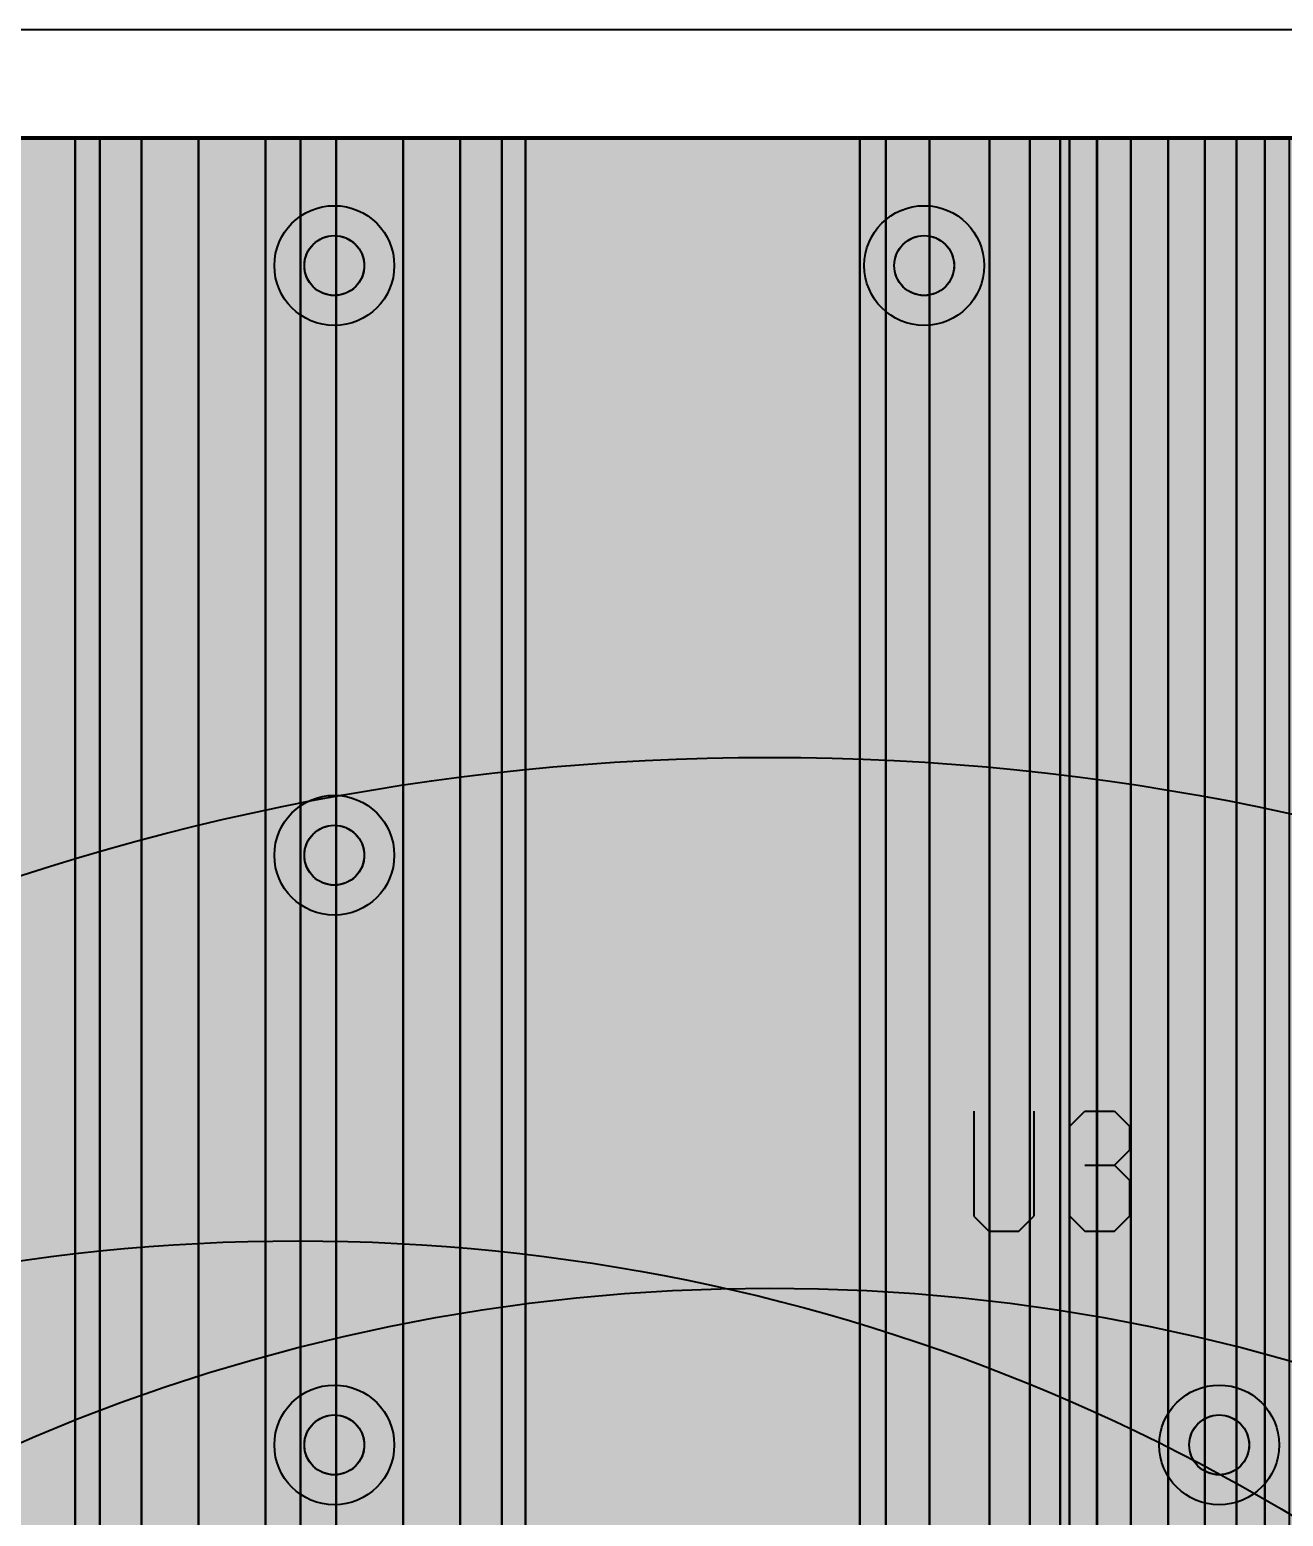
# Model space of a CAD drawing. Header units: millimetres. Extents: x 2 to 110, y 3 to 56.
# Drawn here: x 19.52 to 30.15, y 43.29 to 55.9 of the extents above; entities that cross this region are included whole.
import ezdxf

# ---------------------------------------------------------------- set-up
doc = ezdxf.new("R2010")
doc.units = ezdxf.units.MM
for name, color, linetype in [('bottom_copper', 7, 'Continuous'), ('bottom_silk', 7, 'Continuous'), ('drill_plated', 7, 'Continuous'), ('outline', 7, 'Continuous'), ('top_copper', 7, 'Continuous'), ('top_silk', 7, 'Continuous')]:
    doc.layers.add(name, color=color, linetype=linetype)

# ---------------------------------------------------------------- blocks, each defined once
blk = doc.blocks.new('Block38324')
at = {"layer": 'bottom_copper', "lineweight": 40}
for points in [[(0, 16.74), (-0.286, 16.763), (-0.289, 16.763), (-0.289, 40.445), (0, 40.445), (0, 16.74)], [(0.316, 16.669), (0.028, 16.738), (0, 16.74), (0, 40.445), (0.316, 40.445), (0.316, 16.669)], [(0.627, 16.544), (0.335, 16.665), (0.316, 16.669), (0.316, 40.445), (0.627, 40.445), (0.627, 16.544)], [(0.896, 16.379), (0.627, 16.544), (0.627, 40.445), (0.896, 40.445), (0.896, 16.379)], [(1.136, 16.174), (0.896, 16.379), (0.896, 40.445), (1.136, 40.445), (1.136, 16.174)], [(1.384, 15.864), (1.341, 15.934), (1.136, 16.174), (1.136, 40.445), (1.384, 40.445), (1.384, 15.864)]]:
    blk.add_hatch(color=7, dxfattribs=at).paths.add_polyline_path(points, flags=0)
at = {"layer": 'bottom_copper', "color": 7, "lineweight": 40}
for points in [[(0, 16.74), (-0.286, 16.763), (-0.289, 16.763), (-0.289, 40.445), (0, 40.445), (0, 16.74)], [(0.316, 16.669), (0.028, 16.738), (0, 16.74), (0, 40.445), (0.316, 40.445), (0.316, 16.669)], [(0.627, 16.544), (0.335, 16.665), (0.316, 16.669), (0.316, 40.445), (0.627, 40.445), (0.627, 16.544)], [(0.896, 16.379), (0.627, 16.544), (0.627, 40.445), (0.896, 40.445), (0.896, 16.379)], [(1.136, 16.174), (0.896, 16.379), (0.896, 40.445), (1.136, 40.445), (1.136, 16.174)], [(1.384, 15.864), (1.341, 15.934), (1.136, 16.174), (1.136, 40.445), (1.384, 40.445), (1.384, 15.864)]]:
    blk.add_lwpolyline(points, close=True, dxfattribs=at)
blk = doc.blocks.new('Block38688')
at = {"layer": 'bottom_copper', "lineweight": 40}
for points in [[(0, 34.379), (-0.299, 34.403), (-0.302, 34.403), (-0.302, 51.435), (0, 51.435), (0, 34.379)], [(0.569, 34.195), (0.292, 34.309), (0, 34.379), (0, 51.435), (0.569, 51.435), (0.569, 34.195)], [(1.052, 33.843), (0.824, 34.038), (0.569, 34.195), (0.569, 51.435), (1.052, 51.435), (1.052, 33.843)], [(1.404, 33.359), (1.247, 33.615), (1.052, 33.843), (1.052, 51.435), (1.404, 51.435), (1.404, 33.359)], [(1.606, 32.492), (1.588, 32.791), (1.518, 33.083), (1.404, 33.359), (1.404, 51.435), (1.606, 51.435), (1.606, 32.492)], [(4.44, 0), (1.606, 0), (1.606, 51.435), (4.44, 51.435), (4.44, 0)], [(4.659, 26.655), (4.538, 26.363), (4.465, 26.057), (4.44, 25.742), (4.44, 51.435), (4.659, 51.435), (4.659, 26.655)], [(5.029, 27.164), (4.824, 26.924), (4.659, 26.655), (4.659, 51.435), (5.029, 51.435), (5.029, 27.164)], [(5.538, 27.534), (5.269, 27.369), (5.029, 27.164), (5.029, 51.435), (5.538, 51.435), (5.538, 27.534)], [(5.879, 27.667), (5.83, 27.655), (5.538, 27.534), (5.538, 51.435), (5.879, 51.435), (5.879, 27.667)], [(6.137, 27.728), (5.879, 27.667), (5.879, 51.435), (6.137, 51.435), (6.137, 27.728)], [(6.215, 27.735), (6.137, 27.728), (6.137, 51.435), (6.215, 51.435), (6.215, 27.735)], [(6.448, 27.753), (6.215, 27.735), (6.215, 51.435), (6.448, 51.435), (6.448, 27.753)]]:
    blk.add_hatch(color=7, dxfattribs=at).paths.add_polyline_path(points, flags=0)
at = {"layer": 'bottom_copper', "color": 7, "lineweight": 40}
for points in [[(0, 34.379), (-0.299, 34.403), (-0.302, 34.403), (-0.302, 51.435), (0, 51.435), (0, 34.379)], [(0.569, 34.195), (0.292, 34.309), (0, 34.379), (0, 51.435), (0.569, 51.435), (0.569, 34.195)], [(1.052, 33.843), (0.824, 34.038), (0.569, 34.195), (0.569, 51.435), (1.052, 51.435), (1.052, 33.843)], [(1.404, 33.359), (1.247, 33.615), (1.052, 33.843), (1.052, 51.435), (1.404, 51.435), (1.404, 33.359)], [(1.606, 32.492), (1.588, 32.791), (1.518, 33.083), (1.404, 33.359), (1.404, 51.435), (1.606, 51.435), (1.606, 32.492)], [(4.44, 0), (1.606, 0), (1.606, 51.435), (4.44, 51.435), (4.44, 0)], [(4.659, 26.655), (4.538, 26.363), (4.465, 26.057), (4.44, 25.742), (4.44, 51.435), (4.659, 51.435), (4.659, 26.655)], [(5.029, 27.164), (4.824, 26.924), (4.659, 26.655), (4.659, 51.435), (5.029, 51.435), (5.029, 27.164)], [(5.538, 27.534), (5.269, 27.369), (5.029, 27.164), (5.029, 51.435), (5.538, 51.435), (5.538, 27.534)], [(5.879, 27.667), (5.83, 27.655), (5.538, 27.534), (5.538, 51.435), (5.879, 51.435), (5.879, 27.667)], [(6.137, 27.728), (5.879, 27.667), (5.879, 51.435), (6.137, 51.435), (6.137, 27.728)], [(6.215, 27.735), (6.137, 27.728), (6.137, 51.435), (6.215, 51.435), (6.215, 27.735)], [(6.448, 27.753), (6.215, 27.735), (6.215, 51.435), (6.448, 51.435), (6.448, 27.753)]]:
    blk.add_lwpolyline(points, close=True, dxfattribs=at)
blk = doc.blocks.new('Block38983')
at = {"layer": 'bottom_copper', "lineweight": 40}
for points in [[(2.372, 0), (1.3063, 0), (1.3063, 51.435), (2.372, 51.435), (2.372, 0)], [(2.5803, 33.3595), (2.4655, 33.0825), (2.3956, 32.7909), (2.372, 32.492), (2.372, 51.435), (2.5803, 51.435), (2.5803, 33.3595)], [(2.9317, 33.8432), (2.737, 33.6152), (2.5803, 33.3595), (2.5803, 51.435), (2.9317, 51.435), (2.9317, 33.8432)], [(3.4154, 34.1946), (3.1597, 34.0379), (2.9317, 33.8432), (2.9317, 51.435), (3.4154, 51.435), (3.4154, 34.1946)], [(3.984, 34.3793), (3.6924, 34.3094), (3.4154, 34.1946), (3.4154, 51.435), (3.984, 51.435), (3.984, 34.3793)], [(4.28, 34.4026), (3.984, 34.3793), (3.984, 51.435), (4.28, 51.435), (4.28, 34.4026)]]:
    blk.add_hatch(color=7, dxfattribs=at).paths.add_polyline_path(points, flags=0)
at = {"layer": 'bottom_copper', "color": 7, "lineweight": 40}
for points in [[(2.372, 0), (1.3063, 0), (1.3063, 51.435), (2.372, 51.435), (2.372, 0)], [(2.5803, 33.3595), (2.4655, 33.0825), (2.3956, 32.7909), (2.372, 32.492), (2.372, 51.435), (2.5803, 51.435), (2.5803, 33.3595)], [(2.9317, 33.8432), (2.737, 33.6152), (2.5803, 33.3595), (2.5803, 51.435), (2.9317, 51.435), (2.9317, 33.8432)], [(3.4154, 34.1946), (3.1597, 34.0379), (2.9317, 33.8432), (2.9317, 51.435), (3.4154, 51.435), (3.4154, 34.1946)], [(3.984, 34.3793), (3.6924, 34.3094), (3.4154, 34.1946), (3.4154, 51.435), (3.984, 51.435), (3.984, 34.3793)], [(4.28, 34.4026), (3.984, 34.3793), (3.984, 51.435), (4.28, 51.435), (4.28, 34.4026)]]:
    blk.add_lwpolyline(points, close=True, dxfattribs=at)
blk = doc.blocks.new('Block120121')
at = {"layer": 'top_copper', "lineweight": 40}
for points in [[(2.372, 0), (1.306, 0), (1.306, 51.435), (2.372, 51.435), (2.372, 0)], [(2.58, 33.343), (2.466, 33.066), (2.396, 32.775), (2.372, 32.476), (2.372, 51.435), (2.58, 51.435), (2.58, 33.343)], [(2.932, 33.827), (2.737, 33.599), (2.58, 33.343), (2.58, 51.435), (2.932, 51.435), (2.932, 33.827)], [(3.415, 34.179), (3.16, 34.022), (2.932, 33.827), (2.932, 51.435), (3.415, 51.435), (3.415, 34.179)], [(3.984, 34.363), (3.692, 34.293), (3.415, 34.179), (3.415, 51.435), (3.984, 51.435), (3.984, 34.363)], [(4.582, 34.363), (4.283, 34.387), (3.984, 34.363), (3.984, 51.435), (4.582, 51.435), (4.582, 34.363)], [(5.15, 34.179), (4.873, 34.293), (4.582, 34.363), (4.582, 51.435), (5.15, 51.435), (5.15, 34.179)], [(5.634, 33.827), (5.406, 34.022), (5.15, 34.179), (5.15, 51.435), (5.634, 51.435), (5.634, 33.827)], [(5.986, 33.343), (5.829, 33.599), (5.634, 33.827), (5.634, 51.435), (5.986, 51.435), (5.986, 33.343)], [(6.188, 32.476), (6.17, 32.775), (6.1, 33.066), (5.986, 33.343), (5.986, 51.435), (6.188, 51.435), (6.188, 32.476)], [(9.241, 32.055), (6.188, 32.055), (6.188, 51.435), (9.241, 51.435), (9.241, 32.055)], [(9.611, 32.055), (9.241, 32.055), (9.241, 51.435), (9.611, 51.435), (9.611, 32.055)], [(10.12, 32.055), (9.611, 32.055), (9.611, 51.435), (10.12, 51.435), (10.12, 32.055)], [(10.461, 32.055), (10.12, 32.055), (10.12, 51.435), (10.461, 51.435), (10.461, 32.055)], [(10.718, 32.055), (10.461, 32.055), (10.461, 51.435), (10.718, 51.435), (10.718, 32.055)], [(11.033, 32.055), (10.718, 32.055), (10.718, 51.435), (11.033, 51.435), (11.033, 32.055)], [(11.319, 32.055), (11.033, 32.055), (11.033, 51.435), (11.319, 51.435), (11.319, 32.055)], [(11.635, 32.055), (11.319, 32.055), (11.319, 51.435), (11.635, 51.435), (11.635, 32.055)], [(11.946, 32.055), (11.635, 32.055), (11.635, 51.435), (11.946, 51.435), (11.946, 32.055)], [(12.215, 32.055), (11.946, 32.055), (11.946, 51.435), (12.215, 51.435), (12.215, 32.055)], [(12.455, 32.055), (12.215, 32.055), (12.215, 51.435), (12.455, 51.435), (12.455, 32.055)], [(12.66, 32.055), (12.455, 32.055), (12.455, 51.435), (12.66, 51.435), (12.66, 32.055)]]:
    blk.add_hatch(color=7, dxfattribs=at).paths.add_polyline_path(points, flags=0)
at = {"layer": 'top_copper', "color": 7, "lineweight": 40}
for points in [[(2.372, 0), (1.306, 0), (1.306, 51.435), (2.372, 51.435), (2.372, 0)], [(2.58, 33.343), (2.466, 33.066), (2.396, 32.775), (2.372, 32.476), (2.372, 51.435), (2.58, 51.435), (2.58, 33.343)], [(2.932, 33.827), (2.737, 33.599), (2.58, 33.343), (2.58, 51.435), (2.932, 51.435), (2.932, 33.827)], [(3.415, 34.179), (3.16, 34.022), (2.932, 33.827), (2.932, 51.435), (3.415, 51.435), (3.415, 34.179)], [(3.984, 34.363), (3.692, 34.293), (3.415, 34.179), (3.415, 51.435), (3.984, 51.435), (3.984, 34.363)], [(4.582, 34.363), (4.283, 34.387), (3.984, 34.363), (3.984, 51.435), (4.582, 51.435), (4.582, 34.363)], [(5.15, 34.179), (4.873, 34.293), (4.582, 34.363), (4.582, 51.435), (5.15, 51.435), (5.15, 34.179)], [(5.634, 33.827), (5.406, 34.022), (5.15, 34.179), (5.15, 51.435), (5.634, 51.435), (5.634, 33.827)], [(5.986, 33.343), (5.829, 33.599), (5.634, 33.827), (5.634, 51.435), (5.986, 51.435), (5.986, 33.343)], [(6.188, 32.476), (6.17, 32.775), (6.1, 33.066), (5.986, 33.343), (5.986, 51.435), (6.188, 51.435), (6.188, 32.476)], [(9.241, 32.055), (6.188, 32.055), (6.188, 51.435), (9.241, 51.435), (9.241, 32.055)], [(9.611, 32.055), (9.241, 32.055), (9.241, 51.435), (9.611, 51.435), (9.611, 32.055)], [(10.12, 32.055), (9.611, 32.055), (9.611, 51.435), (10.12, 51.435), (10.12, 32.055)], [(10.461, 32.055), (10.12, 32.055), (10.12, 51.435), (10.461, 51.435), (10.461, 32.055)], [(10.718, 32.055), (10.461, 32.055), (10.461, 51.435), (10.718, 51.435), (10.718, 32.055)], [(11.033, 32.055), (10.718, 32.055), (10.718, 51.435), (11.033, 51.435), (11.033, 32.055)], [(11.319, 32.055), (11.033, 32.055), (11.033, 51.435), (11.319, 51.435), (11.319, 32.055)], [(11.635, 32.055), (11.319, 32.055), (11.319, 51.435), (11.635, 51.435), (11.635, 32.055)], [(11.946, 32.055), (11.635, 32.055), (11.635, 51.435), (11.946, 51.435), (11.946, 32.055)], [(12.215, 32.055), (11.946, 32.055), (11.946, 51.435), (12.215, 51.435), (12.215, 32.055)], [(12.455, 32.055), (12.215, 32.055), (12.215, 51.435), (12.455, 51.435), (12.455, 32.055)], [(12.66, 32.055), (12.455, 32.055), (12.455, 51.435), (12.66, 51.435), (12.66, 32.055)]]:
    blk.add_lwpolyline(points, close=True, dxfattribs=at)

msp = doc.modelspace()

# ---------------------------------------------------------------- hatches: boundary and pattern name
at = {"layer": 'bottom_copper', "lineweight": 40}
for points in [[(22.353, 53.848), (22.339, 53.801), (22.315, 53.757), (22.284, 53.718), (22.245, 53.687), (22.201, 53.663), (22.154, 53.649), (22.104, 53.644), (22.054, 53.649), (22.007, 53.663), (21.963, 53.687), (21.924, 53.718), (21.893, 53.757), (21.869, 53.801), (21.855, 53.848), (21.85, 53.898), (21.855, 53.948), (21.869, 53.995), (21.893, 54.039), (21.924, 54.078), (21.963, 54.109), (22.007, 54.133), (22.054, 54.147), (22.104, 54.152), (22.154, 54.147), (22.201, 54.133), (22.245, 54.109), (22.284, 54.078), (22.315, 54.039), (22.339, 53.995), (22.353, 53.948), (22.358, 53.898), (22.353, 53.848)], [(27.353, 53.848), (27.339, 53.801), (27.315, 53.757), (27.284, 53.718), (27.245, 53.687), (27.201, 53.663), (27.154, 53.649), (27.104, 53.644), (27.054, 53.649), (27.007, 53.663), (26.963, 53.687), (26.924, 53.718), (26.893, 53.757), (26.869, 53.801), (26.855, 53.848), (26.85, 53.898), (26.855, 53.948), (26.869, 53.995), (26.893, 54.039), (26.924, 54.078), (26.963, 54.109), (27.007, 54.133), (27.054, 54.147), (27.104, 54.152), (27.154, 54.147), (27.201, 54.133), (27.245, 54.109), (27.284, 54.078), (27.315, 54.039), (27.339, 53.995), (27.353, 53.948), (27.358, 53.898), (27.353, 53.848)], [(22.353, 48.848), (22.339, 48.801), (22.315, 48.757), (22.284, 48.718), (22.245, 48.687), (22.201, 48.663), (22.154, 48.649), (22.104, 48.644), (22.054, 48.649), (22.007, 48.663), (21.963, 48.687), (21.924, 48.718), (21.893, 48.757), (21.869, 48.801), (21.855, 48.848), (21.85, 48.898), (21.855, 48.948), (21.869, 48.995), (21.893, 49.039), (21.924, 49.078), (21.963, 49.109), (22.007, 49.133), (22.054, 49.147), (22.104, 49.152), (22.154, 49.147), (22.201, 49.133), (22.245, 49.109), (22.284, 49.078), (22.315, 49.039), (22.339, 48.995), (22.353, 48.948), (22.358, 48.898), (22.353, 48.848)], [(22.353, 43.848), (22.339, 43.801), (22.315, 43.757), (22.284, 43.718), (22.245, 43.687), (22.201, 43.663), (22.154, 43.649), (22.104, 43.644), (22.054, 43.649), (22.007, 43.663), (21.963, 43.687), (21.924, 43.718), (21.893, 43.757), (21.869, 43.801), (21.855, 43.848), (21.85, 43.898), (21.855, 43.948), (21.869, 43.995), (21.893, 44.039), (21.924, 44.078), (21.963, 44.109), (22.007, 44.133), (22.054, 44.147), (22.104, 44.152), (22.154, 44.147), (22.201, 44.133), (22.245, 44.109), (22.284, 44.078), (22.315, 44.039), (22.339, 43.995), (22.353, 43.948), (22.358, 43.898), (22.353, 43.848)], [(29.853, 43.848), (29.839, 43.801), (29.815, 43.757), (29.784, 43.718), (29.745, 43.687), (29.701, 43.663), (29.654, 43.649), (29.604, 43.644), (29.554, 43.649), (29.507, 43.663), (29.463, 43.687), (29.424, 43.718), (29.393, 43.757), (29.369, 43.801), (29.355, 43.848), (29.35, 43.898), (29.355, 43.948), (29.369, 43.995), (29.393, 44.039), (29.424, 44.078), (29.463, 44.109), (29.507, 44.133), (29.554, 44.147), (29.604, 44.152), (29.654, 44.147), (29.701, 44.133), (29.745, 44.109), (29.784, 44.078), (29.815, 44.039), (29.839, 43.995), (29.853, 43.948), (29.858, 43.898), (29.853, 43.848)]]:
    msp.add_hatch(color=7, dxfattribs=at).paths.add_polyline_path(points, flags=0)
at = {"layer": 'drill_plated', "lineweight": 40}
for points in [[(22.353, 53.848), (22.339, 53.801), (22.315, 53.757), (22.284, 53.718), (22.245, 53.687), (22.201, 53.663), (22.154, 53.649), (22.104, 53.644), (22.054, 53.649), (22.007, 53.663), (21.963, 53.687), (21.924, 53.718), (21.893, 53.757), (21.869, 53.801), (21.855, 53.848), (21.85, 53.898), (21.855, 53.948), (21.869, 53.995), (21.893, 54.039), (21.924, 54.078), (21.963, 54.109), (22.007, 54.133), (22.054, 54.147), (22.104, 54.152), (22.154, 54.147), (22.201, 54.133), (22.245, 54.109), (22.284, 54.078), (22.315, 54.039), (22.339, 53.995), (22.353, 53.948), (22.358, 53.898), (22.353, 53.848)], [(27.353, 53.848), (27.339, 53.801), (27.315, 53.757), (27.284, 53.718), (27.245, 53.687), (27.201, 53.663), (27.154, 53.649), (27.104, 53.644), (27.054, 53.649), (27.007, 53.663), (26.963, 53.687), (26.924, 53.718), (26.893, 53.757), (26.869, 53.801), (26.855, 53.848), (26.85, 53.898), (26.855, 53.948), (26.869, 53.995), (26.893, 54.039), (26.924, 54.078), (26.963, 54.109), (27.007, 54.133), (27.054, 54.147), (27.104, 54.152), (27.154, 54.147), (27.201, 54.133), (27.245, 54.109), (27.284, 54.078), (27.315, 54.039), (27.339, 53.995), (27.353, 53.948), (27.358, 53.898), (27.353, 53.848)], [(22.353, 48.848), (22.339, 48.801), (22.315, 48.757), (22.284, 48.718), (22.245, 48.687), (22.201, 48.663), (22.154, 48.649), (22.104, 48.644), (22.054, 48.649), (22.007, 48.663), (21.963, 48.687), (21.924, 48.718), (21.893, 48.757), (21.869, 48.801), (21.855, 48.848), (21.85, 48.898), (21.855, 48.948), (21.869, 48.995), (21.893, 49.039), (21.924, 49.078), (21.963, 49.109), (22.007, 49.133), (22.054, 49.147), (22.104, 49.152), (22.154, 49.147), (22.201, 49.133), (22.245, 49.109), (22.284, 49.078), (22.315, 49.039), (22.339, 48.995), (22.353, 48.948), (22.358, 48.898), (22.353, 48.848)], [(22.353, 43.848), (22.339, 43.801), (22.315, 43.757), (22.284, 43.718), (22.245, 43.687), (22.201, 43.663), (22.154, 43.649), (22.104, 43.644), (22.054, 43.649), (22.007, 43.663), (21.963, 43.687), (21.924, 43.718), (21.893, 43.757), (21.869, 43.801), (21.855, 43.848), (21.85, 43.898), (21.855, 43.948), (21.869, 43.995), (21.893, 44.039), (21.924, 44.078), (21.963, 44.109), (22.007, 44.133), (22.054, 44.147), (22.104, 44.152), (22.154, 44.147), (22.201, 44.133), (22.245, 44.109), (22.284, 44.078), (22.315, 44.039), (22.339, 43.995), (22.353, 43.948), (22.358, 43.898), (22.353, 43.848)], [(29.853, 43.848), (29.839, 43.801), (29.815, 43.757), (29.784, 43.718), (29.745, 43.687), (29.701, 43.663), (29.654, 43.649), (29.604, 43.644), (29.554, 43.649), (29.507, 43.663), (29.463, 43.687), (29.424, 43.718), (29.393, 43.757), (29.369, 43.801), (29.355, 43.848), (29.35, 43.898), (29.355, 43.948), (29.369, 43.995), (29.393, 44.039), (29.424, 44.078), (29.463, 44.109), (29.507, 44.133), (29.554, 44.147), (29.604, 44.152), (29.654, 44.147), (29.701, 44.133), (29.745, 44.109), (29.784, 44.078), (29.815, 44.039), (29.839, 43.995), (29.853, 43.948), (29.858, 43.898), (29.853, 43.848)]]:
    msp.add_hatch(color=7, dxfattribs=at).paths.add_polyline_path(points, flags=0)
at = {"layer": 'top_copper', "lineweight": 40}
for points in [[(22.353, 53.848), (22.339, 53.801), (22.315, 53.757), (22.284, 53.718), (22.245, 53.687), (22.201, 53.663), (22.154, 53.649), (22.104, 53.644), (22.054, 53.649), (22.007, 53.663), (21.963, 53.687), (21.924, 53.718), (21.893, 53.757), (21.869, 53.801), (21.855, 53.848), (21.85, 53.898), (21.855, 53.948), (21.869, 53.995), (21.893, 54.039), (21.924, 54.078), (21.963, 54.109), (22.007, 54.133), (22.054, 54.147), (22.104, 54.152), (22.154, 54.147), (22.201, 54.133), (22.245, 54.109), (22.284, 54.078), (22.315, 54.039), (22.339, 53.995), (22.353, 53.948), (22.358, 53.898), (22.353, 53.848)], [(27.353, 53.848), (27.339, 53.801), (27.315, 53.757), (27.284, 53.718), (27.245, 53.687), (27.201, 53.663), (27.154, 53.649), (27.104, 53.644), (27.054, 53.649), (27.007, 53.663), (26.963, 53.687), (26.924, 53.718), (26.893, 53.757), (26.869, 53.801), (26.855, 53.848), (26.85, 53.898), (26.855, 53.948), (26.869, 53.995), (26.893, 54.039), (26.924, 54.078), (26.963, 54.109), (27.007, 54.133), (27.054, 54.147), (27.104, 54.152), (27.154, 54.147), (27.201, 54.133), (27.245, 54.109), (27.284, 54.078), (27.315, 54.039), (27.339, 53.995), (27.353, 53.948), (27.358, 53.898), (27.353, 53.848)], [(22.353, 48.848), (22.339, 48.801), (22.315, 48.757), (22.284, 48.718), (22.245, 48.687), (22.201, 48.663), (22.154, 48.649), (22.104, 48.644), (22.054, 48.649), (22.007, 48.663), (21.963, 48.687), (21.924, 48.718), (21.893, 48.757), (21.869, 48.801), (21.855, 48.848), (21.85, 48.898), (21.855, 48.948), (21.869, 48.995), (21.893, 49.039), (21.924, 49.078), (21.963, 49.109), (22.007, 49.133), (22.054, 49.147), (22.104, 49.152), (22.154, 49.147), (22.201, 49.133), (22.245, 49.109), (22.284, 49.078), (22.315, 49.039), (22.339, 48.995), (22.353, 48.948), (22.358, 48.898), (22.353, 48.848)], [(22.353, 43.848), (22.339, 43.801), (22.315, 43.757), (22.284, 43.718), (22.245, 43.687), (22.201, 43.663), (22.154, 43.649), (22.104, 43.644), (22.054, 43.649), (22.007, 43.663), (21.963, 43.687), (21.924, 43.718), (21.893, 43.757), (21.869, 43.801), (21.855, 43.848), (21.85, 43.898), (21.855, 43.948), (21.869, 43.995), (21.893, 44.039), (21.924, 44.078), (21.963, 44.109), (22.007, 44.133), (22.054, 44.147), (22.104, 44.152), (22.154, 44.147), (22.201, 44.133), (22.245, 44.109), (22.284, 44.078), (22.315, 44.039), (22.339, 43.995), (22.353, 43.948), (22.358, 43.898), (22.353, 43.848)], [(29.853, 43.848), (29.839, 43.801), (29.815, 43.757), (29.784, 43.718), (29.745, 43.687), (29.701, 43.663), (29.654, 43.649), (29.604, 43.644), (29.554, 43.649), (29.507, 43.663), (29.463, 43.687), (29.424, 43.718), (29.393, 43.757), (29.369, 43.801), (29.355, 43.848), (29.35, 43.898), (29.355, 43.948), (29.369, 43.995), (29.393, 44.039), (29.424, 44.078), (29.463, 44.109), (29.507, 44.133), (29.554, 44.147), (29.604, 44.152), (29.654, 44.147), (29.701, 44.133), (29.745, 44.109), (29.784, 44.078), (29.815, 44.039), (29.839, 43.995), (29.853, 43.948), (29.858, 43.898), (29.853, 43.848)]]:
    msp.add_hatch(color=7, dxfattribs=at).paths.add_polyline_path(points, flags=0)

# ---------------------------------------------------------------- linework, layer by layer
at = {"layer": 'bottom_copper', "color": 7, "lineweight": 40}
for p, q in [((17.292, 54.973), (21.817, 54.973)), ((21.817, 37.941), (21.817, 54.973)), ((21.817, 54.973), (28.567, 54.973)), ((21.817, 54.973), (21.817, 37.941)), ((28.567, 31.291), (28.567, 54.973)), ((28.567, 54.973), (31.792, 54.973)), ((28.567, 54.973), (28.567, 31.291))]:
    msp.add_line(p, q, dxfattribs=at)
for points in [[(22.353, 53.848), (22.339, 53.801), (22.315, 53.757), (22.284, 53.718), (22.245, 53.687), (22.201, 53.663), (22.154, 53.649), (22.104, 53.644), (22.054, 53.649), (22.007, 53.663), (21.963, 53.687), (21.924, 53.718), (21.893, 53.757), (21.869, 53.801), (21.855, 53.848), (21.85, 53.898), (21.855, 53.948), (21.869, 53.995), (21.893, 54.039), (21.924, 54.078), (21.963, 54.109), (22.007, 54.133), (22.054, 54.147), (22.104, 54.152), (22.154, 54.147), (22.201, 54.133), (22.245, 54.109), (22.284, 54.078), (22.315, 54.039), (22.339, 53.995), (22.353, 53.948), (22.358, 53.898), (22.353, 53.848)], [(27.353, 53.848), (27.339, 53.801), (27.315, 53.757), (27.284, 53.718), (27.245, 53.687), (27.201, 53.663), (27.154, 53.649), (27.104, 53.644), (27.054, 53.649), (27.007, 53.663), (26.963, 53.687), (26.924, 53.718), (26.893, 53.757), (26.869, 53.801), (26.855, 53.848), (26.85, 53.898), (26.855, 53.948), (26.869, 53.995), (26.893, 54.039), (26.924, 54.078), (26.963, 54.109), (27.007, 54.133), (27.054, 54.147), (27.104, 54.152), (27.154, 54.147), (27.201, 54.133), (27.245, 54.109), (27.284, 54.078), (27.315, 54.039), (27.339, 53.995), (27.353, 53.948), (27.358, 53.898), (27.353, 53.848)], [(22.353, 48.848), (22.339, 48.801), (22.315, 48.757), (22.284, 48.718), (22.245, 48.687), (22.201, 48.663), (22.154, 48.649), (22.104, 48.644), (22.054, 48.649), (22.007, 48.663), (21.963, 48.687), (21.924, 48.718), (21.893, 48.757), (21.869, 48.801), (21.855, 48.848), (21.85, 48.898), (21.855, 48.948), (21.869, 48.995), (21.893, 49.039), (21.924, 49.078), (21.963, 49.109), (22.007, 49.133), (22.054, 49.147), (22.104, 49.152), (22.154, 49.147), (22.201, 49.133), (22.245, 49.109), (22.284, 49.078), (22.315, 49.039), (22.339, 48.995), (22.353, 48.948), (22.358, 48.898), (22.353, 48.848)], [(22.353, 43.848), (22.339, 43.801), (22.315, 43.757), (22.284, 43.718), (22.245, 43.687), (22.201, 43.663), (22.154, 43.649), (22.104, 43.644), (22.054, 43.649), (22.007, 43.663), (21.963, 43.687), (21.924, 43.718), (21.893, 43.757), (21.869, 43.801), (21.855, 43.848), (21.85, 43.898), (21.855, 43.948), (21.869, 43.995), (21.893, 44.039), (21.924, 44.078), (21.963, 44.109), (22.007, 44.133), (22.054, 44.147), (22.104, 44.152), (22.154, 44.147), (22.201, 44.133), (22.245, 44.109), (22.284, 44.078), (22.315, 44.039), (22.339, 43.995), (22.353, 43.948), (22.358, 43.898), (22.353, 43.848)], [(29.853, 43.848), (29.839, 43.801), (29.815, 43.757), (29.784, 43.718), (29.745, 43.687), (29.701, 43.663), (29.654, 43.649), (29.604, 43.644), (29.554, 43.649), (29.507, 43.663), (29.463, 43.687), (29.424, 43.718), (29.393, 43.757), (29.369, 43.801), (29.355, 43.848), (29.35, 43.898), (29.355, 43.948), (29.369, 43.995), (29.393, 44.039), (29.424, 44.078), (29.463, 44.109), (29.507, 44.133), (29.554, 44.147), (29.604, 44.152), (29.654, 44.147), (29.701, 44.133), (29.745, 44.109), (29.784, 44.078), (29.815, 44.039), (29.839, 43.995), (29.853, 43.948), (29.858, 43.898), (29.853, 43.848)]]:
    msp.add_lwpolyline(points, close=True, dxfattribs=at)
for centre, major_axis in [((22.104, 53.898), (0.508, 0)), ((27.104, 53.898), (0.508, 0)), ((22.104, 53.898), (0.254, 0)), ((27.104, 53.898), (0.254, 0)), ((22.104, 48.898), (0.508, 0)), ((22.104, 48.898), (0.254, 0)), ((22.104, 43.898), (0.508, 0)), ((29.604, 43.898), (0.508, 0)), ((22.104, 43.898), (0.254, 0)), ((29.604, 43.898), (0.254, 0))]:
    msp.add_ellipse(centre, major_axis=major_axis, ratio=1, dxfattribs=at)
at = {"layer": 'bottom_silk', "color": 7, "lineweight": 40}
msp.add_line((110.054, 55.898), (2.104, 55.898), dxfattribs=at)
at = {"layer": 'drill_plated', "color": 7, "lineweight": 40}
for points in [[(22.353, 53.848), (22.339, 53.801), (22.315, 53.757), (22.284, 53.718), (22.245, 53.687), (22.201, 53.663), (22.154, 53.649), (22.104, 53.644), (22.054, 53.649), (22.007, 53.663), (21.963, 53.687), (21.924, 53.718), (21.893, 53.757), (21.869, 53.801), (21.855, 53.848), (21.85, 53.898), (21.855, 53.948), (21.869, 53.995), (21.893, 54.039), (21.924, 54.078), (21.963, 54.109), (22.007, 54.133), (22.054, 54.147), (22.104, 54.152), (22.154, 54.147), (22.201, 54.133), (22.245, 54.109), (22.284, 54.078), (22.315, 54.039), (22.339, 53.995), (22.353, 53.948), (22.358, 53.898), (22.353, 53.848)], [(27.353, 53.848), (27.339, 53.801), (27.315, 53.757), (27.284, 53.718), (27.245, 53.687), (27.201, 53.663), (27.154, 53.649), (27.104, 53.644), (27.054, 53.649), (27.007, 53.663), (26.963, 53.687), (26.924, 53.718), (26.893, 53.757), (26.869, 53.801), (26.855, 53.848), (26.85, 53.898), (26.855, 53.948), (26.869, 53.995), (26.893, 54.039), (26.924, 54.078), (26.963, 54.109), (27.007, 54.133), (27.054, 54.147), (27.104, 54.152), (27.154, 54.147), (27.201, 54.133), (27.245, 54.109), (27.284, 54.078), (27.315, 54.039), (27.339, 53.995), (27.353, 53.948), (27.358, 53.898), (27.353, 53.848)], [(22.353, 48.848), (22.339, 48.801), (22.315, 48.757), (22.284, 48.718), (22.245, 48.687), (22.201, 48.663), (22.154, 48.649), (22.104, 48.644), (22.054, 48.649), (22.007, 48.663), (21.963, 48.687), (21.924, 48.718), (21.893, 48.757), (21.869, 48.801), (21.855, 48.848), (21.85, 48.898), (21.855, 48.948), (21.869, 48.995), (21.893, 49.039), (21.924, 49.078), (21.963, 49.109), (22.007, 49.133), (22.054, 49.147), (22.104, 49.152), (22.154, 49.147), (22.201, 49.133), (22.245, 49.109), (22.284, 49.078), (22.315, 49.039), (22.339, 48.995), (22.353, 48.948), (22.358, 48.898), (22.353, 48.848)], [(22.353, 43.848), (22.339, 43.801), (22.315, 43.757), (22.284, 43.718), (22.245, 43.687), (22.201, 43.663), (22.154, 43.649), (22.104, 43.644), (22.054, 43.649), (22.007, 43.663), (21.963, 43.687), (21.924, 43.718), (21.893, 43.757), (21.869, 43.801), (21.855, 43.848), (21.85, 43.898), (21.855, 43.948), (21.869, 43.995), (21.893, 44.039), (21.924, 44.078), (21.963, 44.109), (22.007, 44.133), (22.054, 44.147), (22.104, 44.152), (22.154, 44.147), (22.201, 44.133), (22.245, 44.109), (22.284, 44.078), (22.315, 44.039), (22.339, 43.995), (22.353, 43.948), (22.358, 43.898), (22.353, 43.848)], [(29.853, 43.848), (29.839, 43.801), (29.815, 43.757), (29.784, 43.718), (29.745, 43.687), (29.701, 43.663), (29.654, 43.649), (29.604, 43.644), (29.554, 43.649), (29.507, 43.663), (29.463, 43.687), (29.424, 43.718), (29.393, 43.757), (29.369, 43.801), (29.355, 43.848), (29.35, 43.898), (29.355, 43.948), (29.369, 43.995), (29.393, 44.039), (29.424, 44.078), (29.463, 44.109), (29.507, 44.133), (29.554, 44.147), (29.604, 44.152), (29.654, 44.147), (29.701, 44.133), (29.745, 44.109), (29.784, 44.078), (29.815, 44.039), (29.839, 43.995), (29.853, 43.948), (29.858, 43.898), (29.853, 43.848)]]:
    msp.add_lwpolyline(points, close=True, dxfattribs=at)
for centre in [(22.104, 53.898), (27.104, 53.898), (22.104, 48.898), (22.104, 43.898), (29.604, 43.898)]:
    msp.add_ellipse(centre, major_axis=(0.254, 0), ratio=1, dxfattribs=at)
at = {"layer": 'outline', "color": 7, "lineweight": 40}
msp.add_line((110.054, 55.898), (2.104, 55.898), dxfattribs=at)
at = {"layer": 'top_copper', "color": 7, "lineweight": 40}
msp.add_line((17.292, 54.989), (30.24, 54.989), dxfattribs=at)
for points in [[(22.353, 53.848), (22.339, 53.801), (22.315, 53.757), (22.284, 53.718), (22.245, 53.687), (22.201, 53.663), (22.154, 53.649), (22.104, 53.644), (22.054, 53.649), (22.007, 53.663), (21.963, 53.687), (21.924, 53.718), (21.893, 53.757), (21.869, 53.801), (21.855, 53.848), (21.85, 53.898), (21.855, 53.948), (21.869, 53.995), (21.893, 54.039), (21.924, 54.078), (21.963, 54.109), (22.007, 54.133), (22.054, 54.147), (22.104, 54.152), (22.154, 54.147), (22.201, 54.133), (22.245, 54.109), (22.284, 54.078), (22.315, 54.039), (22.339, 53.995), (22.353, 53.948), (22.358, 53.898), (22.353, 53.848)], [(27.353, 53.848), (27.339, 53.801), (27.315, 53.757), (27.284, 53.718), (27.245, 53.687), (27.201, 53.663), (27.154, 53.649), (27.104, 53.644), (27.054, 53.649), (27.007, 53.663), (26.963, 53.687), (26.924, 53.718), (26.893, 53.757), (26.869, 53.801), (26.855, 53.848), (26.85, 53.898), (26.855, 53.948), (26.869, 53.995), (26.893, 54.039), (26.924, 54.078), (26.963, 54.109), (27.007, 54.133), (27.054, 54.147), (27.104, 54.152), (27.154, 54.147), (27.201, 54.133), (27.245, 54.109), (27.284, 54.078), (27.315, 54.039), (27.339, 53.995), (27.353, 53.948), (27.358, 53.898), (27.353, 53.848)], [(22.353, 48.848), (22.339, 48.801), (22.315, 48.757), (22.284, 48.718), (22.245, 48.687), (22.201, 48.663), (22.154, 48.649), (22.104, 48.644), (22.054, 48.649), (22.007, 48.663), (21.963, 48.687), (21.924, 48.718), (21.893, 48.757), (21.869, 48.801), (21.855, 48.848), (21.85, 48.898), (21.855, 48.948), (21.869, 48.995), (21.893, 49.039), (21.924, 49.078), (21.963, 49.109), (22.007, 49.133), (22.054, 49.147), (22.104, 49.152), (22.154, 49.147), (22.201, 49.133), (22.245, 49.109), (22.284, 49.078), (22.315, 49.039), (22.339, 48.995), (22.353, 48.948), (22.358, 48.898), (22.353, 48.848)], [(22.353, 43.848), (22.339, 43.801), (22.315, 43.757), (22.284, 43.718), (22.245, 43.687), (22.201, 43.663), (22.154, 43.649), (22.104, 43.644), (22.054, 43.649), (22.007, 43.663), (21.963, 43.687), (21.924, 43.718), (21.893, 43.757), (21.869, 43.801), (21.855, 43.848), (21.85, 43.898), (21.855, 43.948), (21.869, 43.995), (21.893, 44.039), (21.924, 44.078), (21.963, 44.109), (22.007, 44.133), (22.054, 44.147), (22.104, 44.152), (22.154, 44.147), (22.201, 44.133), (22.245, 44.109), (22.284, 44.078), (22.315, 44.039), (22.339, 43.995), (22.353, 43.948), (22.358, 43.898), (22.353, 43.848)], [(29.853, 43.848), (29.839, 43.801), (29.815, 43.757), (29.784, 43.718), (29.745, 43.687), (29.701, 43.663), (29.654, 43.649), (29.604, 43.644), (29.554, 43.649), (29.507, 43.663), (29.463, 43.687), (29.424, 43.718), (29.393, 43.757), (29.369, 43.801), (29.355, 43.848), (29.35, 43.898), (29.355, 43.948), (29.369, 43.995), (29.393, 44.039), (29.424, 44.078), (29.463, 44.109), (29.507, 44.133), (29.554, 44.147), (29.604, 44.152), (29.654, 44.147), (29.701, 44.133), (29.745, 44.109), (29.784, 44.078), (29.815, 44.039), (29.839, 43.995), (29.853, 43.948), (29.858, 43.898), (29.853, 43.848)]]:
    msp.add_lwpolyline(points, close=True, dxfattribs=at)
for centre, major_axis in [((22.104, 53.898), (0.508, 0)), ((27.104, 53.898), (0.508, 0)), ((22.104, 53.898), (0.254, 0)), ((27.104, 53.898), (0.254, 0)), ((22.104, 48.898), (0.508, 0)), ((22.104, 48.898), (0.254, 0)), ((22.104, 43.898), (0.508, 0)), ((29.604, 43.898), (0.508, 0)), ((22.104, 43.898), (0.254, 0)), ((29.604, 43.898), (0.254, 0))]:
    msp.add_ellipse(centre, major_axis=major_axis, ratio=1, dxfattribs=at)
at = {"layer": 'top_silk', "color": 7, "lineweight": 40}
for p, q in [((110.054, 55.898), (2.104, 55.898)), ((27.524, 46.728), (27.524, 45.839)), ((28.032, 46.728), (28.032, 45.839)), ((28.337, 46.601), (28.464, 46.728)), ((28.464, 46.728), (28.718, 46.728)), ((28.718, 46.728), (28.845, 46.601)), ((28.845, 46.601), (28.845, 46.398)), ((28.845, 46.398), (28.718, 46.271)), ((28.464, 46.271), (28.718, 46.271)), ((28.845, 46.144), (28.718, 46.271)), ((28.845, 46.144), (28.845, 45.839)), ((27.524, 45.839), (27.651, 45.712)), ((27.905, 45.712), (28.032, 45.839)), ((28.337, 45.839), (28.464, 45.712)), ((28.718, 45.712), (28.845, 45.839)), ((27.651, 45.712), (27.905, 45.712)), ((28.464, 45.712), (28.718, 45.712))]:
    msp.add_line(p, q, dxfattribs=at)
for centre, major_axis in [((25.794, 29.228), (20.5, 0)), ((21.794, 29.228), (16.4, 0)), ((25.794, 29.228), (16, 0))]:
    msp.add_ellipse(centre, major_axis=major_axis, ratio=1, dxfattribs=at)

# ---------------------------------------------------------------- block references
at = {"layer": 'bottom_copper'}
for name, p in [('Block38983', (17.537, 3.538)), ('Block38688', (22.119, 3.538)), ('Block38324', (28.856, 14.528))]:
    msp.add_blockref(name, p, dxfattribs=at)
at = {"layer": 'top_copper'}
msp.add_blockref('Block120121', (17.537, 3.554), dxfattribs=at)

doc.saveas('drawing.dxf')
